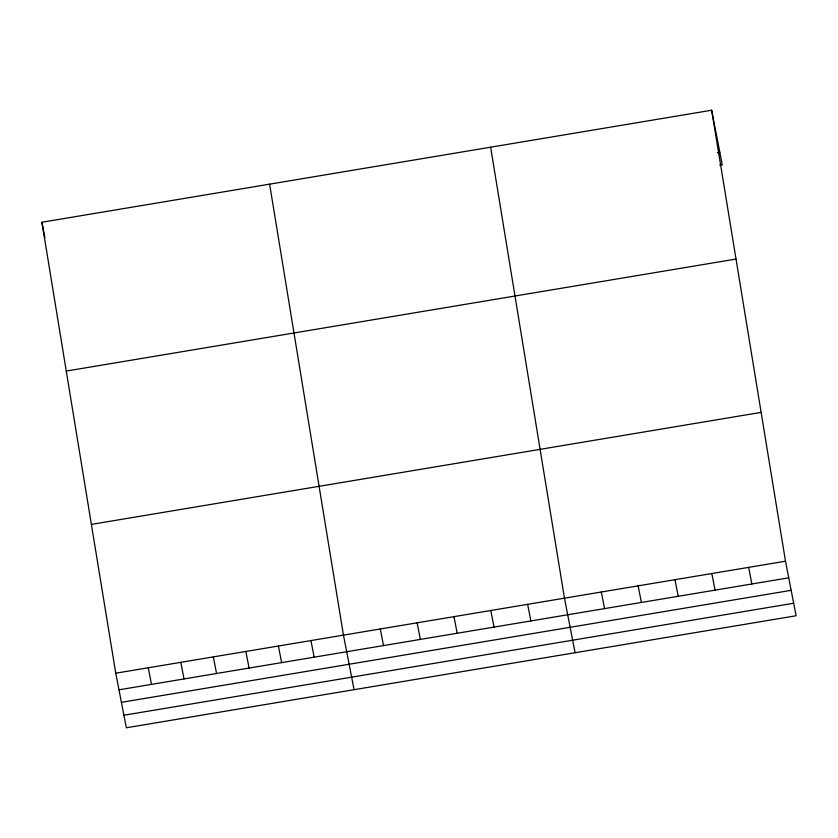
<?xml version="1.0" encoding="UTF-8"?>
<svg xmlns="http://www.w3.org/2000/svg" width="838" height="838" viewBox="0 0 838 838"><rect width="100%" height="100%" fill="white"/><g stroke="black" fill="none" stroke-linecap="round" stroke-linejoin="round"><path stroke-width="1.26" d="M711.651 110.228L785.499 561.209L796.1 615.752L126.349 727.772L115.749 673.218L41.9 222.248L711.651 110.228L722.251 164.782L719.716 165.212M717.276 152.684L719.821 152.254M66.265 371.066L736.015 259.057M91.373 524.399L761.124 412.38M115.749 673.218L785.499 561.209M118.975 689.821L788.726 577.811M121.405 702.338L791.156 590.329M123.919 715.243L793.67 603.234M748.659 567.368L751.885 583.971M711.829 573.527L715.055 590.13M674.988 579.687L678.214 596.289M638.147 585.846L641.374 602.449M601.317 592.005L604.544 608.608M575.078 652.718L564.477 598.175L490.628 147.195M527.647 604.334L530.873 620.937M490.806 610.493L494.032 627.096M453.966 616.653L457.202 633.256M417.135 622.812L420.362 639.415M380.295 628.971L383.521 645.574M354.065 689.684L343.465 635.131L269.616 184.161M310.929 640.578L314.156 657.181M278.405 646.014L281.631 662.617M245.869 651.451L249.096 668.054M213.334 656.898L216.56 673.501M180.809 662.334L184.035 678.937M148.274 667.781L151.5 684.384M41.9 222.248L44.875 237.573"/></g></svg>
